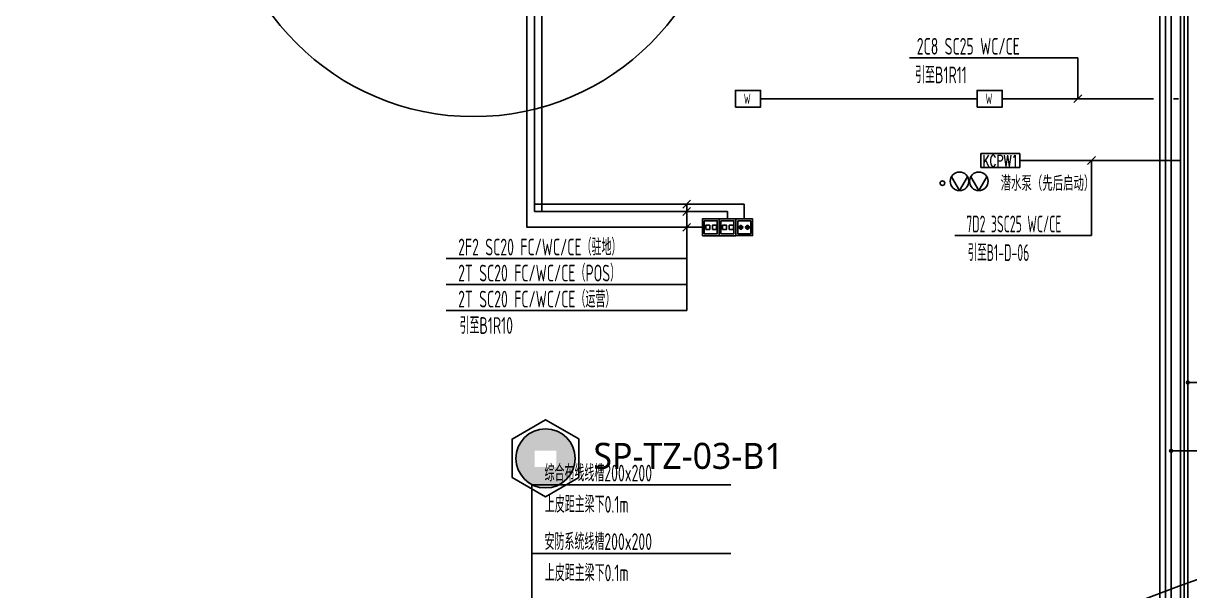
# Model space of a CAD drawing. Extents: x 0 to 3879896, y -114000 to 391286.
# Drawn here: x 2086925 to 2118295, y 274638 to 289905 of the extents above; entities that cross this region are included whole.
import ezdxf
from ezdxf.enums import TextEntityAlignment as Align

# ---------------------------------------------------------------- set-up
doc = ezdxf.new("R2010")
doc.units = 0
doc.header["$LTSCALE"] = 1000
doc.header["$MEASUREMENT"] = 0
for name, color, linetype in [('AP', 7, 'CONTINUOUS'), ('CABLETRAY_DOTE', 5, 'CONTINUOUS'), ('CABLETRAY_WEAK', 6, 'CONTINUOUS'), ('LDZ2', 11, 'CONTINUOUS'), ('T-BAS', 11, '485_LINE'), ('T-BSA TEXT', 7, '485_LINE'), ('T-METER DATA', 150, 'C_LINE'), ('T-R-INTEGRATE', 1, 'CONTINUOUS'), ('T-SYSTEM BLOCK', 4, 'CONTINUOUS'), ('T-TEXT', 7, 'CONTINUOUS'), ('T-TL', 2, 'CONTINUOUS'), ('T-铁塔', 3, 'CONTINUOUS'), ('WALL', 2, 'CONTINUOUS'), ('XDD', 3, 'CONTINUOUS')]:
    doc.layers.add(name, color=color, linetype=linetype)
doc.styles.add('GBSTYLE', font='gbxwxt.shx', dxfattribs={"width": 0.6, "bigfont": 'gbhzfs.shx'})
doc.styles.add('HZTXT1', font='txtd.shx', dxfattribs={"width": 0.7, "bigfont": 'hztxt.shx'})
doc.styles.get("Standard").update_dxf_attribs({"font": 'GBENOR', "bigfont": 'GBCBIG'})
doc.linetypes.add('485_LINE', pattern='A,25.7,-3.58,["485",Standard,S=2.54,R=0,X=-3.2,Y=-1.27],-3.85', length=33.13)
doc.linetypes.add('C_LINE', pattern='A,25.7,-2.08,["C",Standard,S=2.54,R=0,X=-0.54,Y=-1.27],-2.35', length=30.13)

# ---------------------------------------------------------------- blocks, each defined once
blk = doc.blocks.new('14')
at = {"layer": 'LDZ2'}
blk.add_lwpolyline([(-375, -522), (-375, 522), (0, 522), (0, -522), (-375, -522)], dxfattribs=at)
at = {"layer": 'XDD', "style": 'HZTXT1', "width": 0.7}
blk.add_text('KCPW1', height=300, rotation=90, dxfattribs=at).set_placement((-31, -1), align=Align.CENTER)
blk = doc.blocks.new('sb2')
at = {"layer": 'T-BAS'}
for q in [(125, 216), (125, -216)]:
    blk.add_line((-250, 0), q, dxfattribs=at)
blk.add_circle((0, 0), 250, dxfattribs=at)
blk = doc.blocks.new('GX')
at = {"layer": 'T-R-INTEGRATE'}
h = blk.add_hatch(color=256, dxfattribs=at)
edge = h.paths.add_edge_path()
edge.add_arc((137, 0), 50, 0, 360)
h = blk.add_hatch(color=256, dxfattribs=at)
edge = h.paths.add_edge_path()
edge.add_arc((312, 0), 50, 0, 360)
for p, q in [((400, 175), (50, 175)), ((50, 175), (50, -175)), ((400, -175), (400, 175)), ((50, -175), (400, -175))]:
    blk.add_line(p, q, dxfattribs=at)
blk.add_lwpolyline([(0, -225), (450, -225), (450, 225), (0, 225)], close=True, dxfattribs=at)
for centre in [(137, 0), (312, 0)]:
    blk.add_circle(centre, 50, dxfattribs=at)
blk = doc.blocks.new('抄表水表')
at = {"layer": 'T-SYSTEM BLOCK'}
blk.add_lwpolyline([(-338, 0), (338, 0), (338, 450), (-338, 450)], close=True, dxfattribs=at)
at = {"layer": 'T-TEXT', "style": 'GBSTYLE', "width": 0.7}
blk.add_text('W', height=281, dxfattribs=at).set_placement((-113, 83))
blk = doc.blocks.new('T-D2T')
at = {"layer": 'T-SYSTEM BLOCK'}
for points in [[(0, 0), (450, 0), (450, 450), (0, 450)], [(50, 50), (400, 50), (400, 400), (50, 400)], [(87, 169), (199, 169), (199, 281), (87, 281)], [(271, 169), (383, 169), (383, 281), (271, 281)]]:
    blk.add_lwpolyline(points, close=True, dxfattribs=at)

msp = doc.modelspace()

# ---------------------------------------------------------------- hatches: boundary and pattern name
at = {"layer": 'T-TEXT', "linetype": 'ByBlock'}
h = msp.add_hatch(color=256, dxfattribs=at)
edge = h.paths.add_edge_path()
edge.add_arc((2118244, 280243.1), 37.5, 0, 360)
h = msp.add_hatch(color=256, dxfattribs=at)
edge = h.paths.add_edge_path()
edge.add_arc((2117793.5, 278398.5), 37.5, 0, 360)
at = {"layer": 'WALL', "linetype": 'ByBlock'}
h = msp.add_hatch(dxfattribs=at)
h.set_pattern_fill('ESCHER', color=1)
h.set_pattern_definition([(60, (-776277.294, -2123568.615), (-30.47999999, -7e-09), [27.94, -2.54]), (180, (-776277.294, -2123568.615), (15.24, -26.3964543), [27.94, -2.54]), (300, (-776277.294, -2123568.615), (30.47999999, -7e-09), [27.94, -2.54]), (60, (-776274.754, -2123568.615), (-30.47999999, -7e-09), [5.08, -25.4]), (300, (-776274.754, -2123568.615), (30.47999999, -7e-09), [5.08, -25.4]), (60, (-776278.564, -2123566.416), (-30.47999999, -7e-09), [5.08, -25.4]), (180, (-776278.564, -2123566.416), (15.24, -26.3964543), [5.08, -25.4]), (300, (-776278.564, -2123570.815), (30.47999999, -7e-09), [5.08, -25.4]), (180, (-776278.564, -2123570.815), (15.24, -26.3964543), [5.08, -25.4]), (60, (-776287.454, -2123568.615), (-30.47999999, -7e-09), [5.08, -25.4]), (300, (-776287.454, -2123568.615), (30.47999999, -7e-09), [5.08, -25.4]), (60, (-776272.214, -2123577.414), (-30.47999999, -7e-09), [5.08, -25.4]), (180, (-776272.214, -2123577.414), (15.24, -26.3964543), [5.08, -25.4]), (300, (-776272.214, -2123559.816), (30.47999999, -7e-09), [5.08, -25.4]), (180, (-776272.214, -2123559.816), (15.24, -26.3964543), [5.08, -25.4]), (0, (-776272.214, -2123564.216), (-15.24, 26.3964543), [17.78, -12.7]), (0, (-776272.214, -2123573.015), (-15.24, 26.3964543), [17.78, -12.7]), (120, (-776276.024, -2123562.016), (-30.47999999, 7e-09), [17.78, -12.7]), (120, (-776283.644, -2123566.416), (-30.47999999, 7e-09), [17.78, -12.7]), (240, (-776283.644, -2123570.815), (15.23999999, -26.3964543), [17.78, -12.7]), (240, (-776276.024, -2123575.214), (15.23999999, -26.3964543), [17.78, -12.7])])
h.paths.add_polyline_path([(2100174.5, 278197.5, 1), (2101766.4, 278197.5, 1)])
h.paths.add_polyline_path([(2101264.8, 278402.5), (2101264.8, 277968), (2100676.8, 277968), (2100676.8, 278402.5)], flags=16)

# ---------------------------------------------------------------- linework, layer by layer
at = {"layer": 'CABLETRAY_DOTE', "linetype": 'ByBlock'}
for p, q in [((2117643.5, 269070.4, 0), (2117643.5, 291045.6, 0)), ((2118144, 269470.4, 0), (2118144, 291115.4, 0))]:
    msp.add_line(p, q, dxfattribs=at)
at = {"layer": 'CABLETRAY_WEAK', "linetype": 'ByBlock'}
for p, q in [((2118044, 269470.4, 0), (2118044, 291115.4, 0)), ((2118244, 291115.4, 0), (2118244, 269470.4, 0))]:
    msp.add_line(p, q, dxfattribs=at)
at = {"layer": 'T-BAS'}
msp.add_line((2113723.9, 286213), (2118044, 286213), dxfattribs=at)
msp.add_circle((2111644.8, 285604.5), 61.5, dxfattribs=at)
at = {"layer": 'T-BSA TEXT', "linetype": 'ByBlock'}
for p, q in [((2110761.8, 288975.6, 0), (2115286.8, 288975.6, 0)), ((2115286.8, 288975.6, 0), (2115286.8, 287876.7, 0)), ((2115180.8, 287770.6, 0), (2115392.9, 287982.8, 0)), ((2115547.8, 286106.9), (2115759.9, 286319)), ((2115653.8, 284194.5, 0), (2115653.8, 286213, 0)), ((2104660.3, 284934.3), (2104872.5, 285146.4)), ((2104660.3, 284734.3), (2104872.5, 284946.4)), ((2104766.4, 282173.2), (2104766.4, 285040.3)), ((2104660.3, 284309.7), (2104872.5, 284521.8)), ((2111981.6, 284194.5, 0), (2115653.8, 284194.5, 0)), ((2098300, 283573.2), (2104766.4, 283573.2)), ((2098300, 282873.2), (2104766.4, 282873.2)), ((2098300, 282173.2), (2104766.4, 282173.2))]:
    msp.add_line(p, q, dxfattribs=at)
at = {"layer": 'T-METER DATA', "linetype": 'ByBlock'}
for p, q in [((2113253.5, 287876.7, 0), (2117320.2, 287876.7, 0)), ((2117857.9, 287876.7, 0), (2117993.4, 287876.7, 0))]:
    msp.add_line(p, q, dxfattribs=at)
at = {"layer": 'T-METER DATA', "linetype": 'ByBlock', "elevation": 0}
msp.add_lwpolyline([(2106752.3, 287876.7), (2112578.5, 287876.7)], dxfattribs=at)
at = {"layer": 'T-METER DATA', "color": 1, "linetype": 'ByBlock'}
for centre in [(2096786.1, 294399.5), (2135196, 227796.6)]:
    msp.add_circle(centre, 50000, dxfattribs=at)
at = {"layer": 'T-METER DATA', "color": 3, "linetype": 'ByBlock'}
msp.add_circle((2099034.2, 294131.9), 6737.7, dxfattribs=at)
at = {"layer": 'T-R-INTEGRATE'}
for p, q in [((2106313.4, 285040.3), (2100671.4, 285040.3)), ((2106313.4, 284640.3), (2106313.4, 285040.3)), ((2105864.2, 284840.3), (2100671.4, 284840.3)), ((2105864.2, 284640.3), (2105864.2, 284840.3))]:
    msp.add_line(p, q, dxfattribs=at)
at = {"layer": 'T-R-INTEGRATE', "elevation": 0}
for points in [[(2100871.4, 284840.3), (2100871.4, 295300.5)], [(2105190.4, 284415.7), (2100471.4, 284415.7), (2100471.4, 294807.6)], [(2100671.4, 284840.3), (2100671.4, 284840.3), (2100671.4, 294800.5)]]:
    msp.add_lwpolyline(points, dxfattribs=at)
at = {"layer": 'T-TEXT', "linetype": 'ByBlock'}
for p, q in [((2118244, 280243.1, 0), (2125631.8, 280243.1, 0)), ((2117793.5, 278398.5, 0), (2125631.8, 278398.5, 0)), ((2100602.3, 277487.8, 0), (2100602.3, 267920.4)), ((2100602.3, 277487.8, 0), (2105955.4, 277487.8, 0)), ((2100602.3, 275643.2, 0), (2105955.4, 275643.2, 0))]:
    msp.add_line(p, q, dxfattribs=at)
for centre in [(2118244, 280243.1, 0), (2117793.5, 278398.5, 0)]:
    msp.add_circle(centre, 37.5, dxfattribs=at)
at = {"layer": 'T-铁塔', "linetype": 'ByBlock'}
for p, q in [((2117493.5, 269070.4, 0), (2117493.5, 291045.6, 0)), ((2117793.5, 291045.6, 0), (2117793.5, 269070.4, 0))]:
    msp.add_line(p, q, dxfattribs=at)
at = {"layer": 'WALL', "color": 1, "linetype": 'ByBlock'}
msp.add_lwpolyline([(2101868.4, 277686.7), (2101865.7, 278722.3), (2100967.6, 279237.8), (2100072, 278717.7), (2100074.6, 277682.1), (2100972.8, 277166.6)], close=True, dxfattribs=at)
msp.add_circle((2100970.5, 278197.5), 796, dxfattribs=at)

# ---------------------------------------------------------------- block references
at = {"layer": 'T-BAS'}
for name, p, rotation in [('14', (2113202.1, 286025.5), 270), ('sb2', (2112105.2, 285653.2), 90.00005624233887), ('sb2', (2112622.8, 285653.2), 90.00005624233887)]:
    msp.add_blockref(name, p, dxfattribs=dict(at, rotation=rotation))
at = {"layer": 'T-METER DATA'}
for p in [(2106414.8, 287651.7, 0), (2112916, 287651.7, 0)]:
    msp.add_blockref('抄表水表', p, dxfattribs=at)
at = {"layer": 'T-R-INTEGRATE', "xscale": 0.9982000000309199, "yscale": 0.9982000000309199, "zscale": 0.9982000000309199}
msp.add_blockref('GX', (2106088.8, 284415.7), dxfattribs=at)
at = {"layer": 'T-TL', "linetype": 'ByBlock', "xscale": 0.9982000000309199, "yscale": 0.9982000000309199, "zscale": 0.9982000000309199}
for p in [(2105190.4, 284191.1), (2105639.6, 284191.1)]:
    msp.add_blockref('T-D2T', p, dxfattribs=at)

# ---------------------------------------------------------------- texts
at = {"layer": 'AP', "color": 1, "insert": (2102257.5, 278616), "char_height": 700, "attachment_point": 1}
msp.add_mtext_dynamic_manual_height_columns('{\\fMicrosoft YaHei|b0|i0|c134|p34;SP-TZ-03-B1}', width=3709.59, gutter_width=12.5, heights=[0], dxfattribs=at)
at = {"layer": 'T-BAS', "style": 'HZTXT1', "width": 0.7}
msp.add_text('潜水泵（先后启动）', height=400, dxfattribs=at).set_placement((2113211.2, 285397, 0))
at = {"layer": 'T-BSA TEXT', "linetype": 'ByBlock', "style": 'GBSTYLE'}
for s, width, p in [('2C8 SC25 WC/CE', 0.7, (2110955, 289061.6, 0)), ('引至B1R11', 0.7, (2110909.3, 288291, 0)), ('7D2 3SC25 WC/CE ', 0.6, (2112286.1, 284280.5, 0)), ('2F2 SC20 FC/WC/CE（驻地）', 0.7, (2098619.2, 283659.2)), ('引至B1-D-06', 0.6, (2112322.8, 283509.9, 0)), ('2T SC20 FC/WC/CE（POS）', 0.7, (2098619.2, 282959.2)), ('2T SC20 FC/WC/CE（运营）', 0.7, (2098619.2, 282259.2)), ('引至B1R10', 0.7, (2098655.9, 281549.2))]:
    msp.add_text(s, height=450, dxfattribs=dict(at, width=width)).set_placement(p)
at = {"layer": 'T-TEXT', "linetype": 'ByBlock', "style": 'GBSTYLE', "width": 0.7}
for s, p in [('综合布线线槽200x200', (2100944.1, 277577.2, 0)), ('上皮距主梁下0.1m', (2100951.9, 276736.5, 0)), ('安防系统线槽200x200', (2100944.1, 275732.6, 0)), ('上皮距主梁下0.1m', (2100951.9, 274891.9, 0))]:
    msp.add_text(s, height=450, dxfattribs=at).set_placement(p)

doc.saveas('drawing.dxf')
